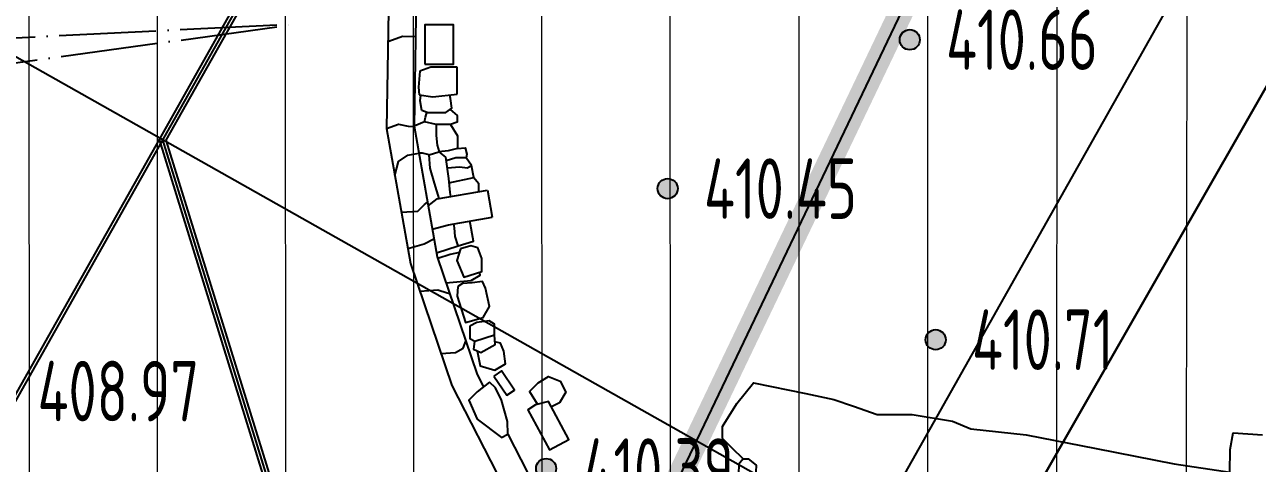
# Model space of a CAD drawing. Header units: millimetres. Extents: x 387826 to 388039216, y 3325062 to 3325368396.
# Drawn here: x 387602257 to 387617546, y 3324820016 to 3324825455 of the extents above; entities that cross this region are included whole.
import ezdxf
from ezdxf.enums import TextEntityAlignment as Align

# ---------------------------------------------------------------- set-up
doc = ezdxf.new("R2010")
doc.units = ezdxf.units.MM
doc.header["$LTSCALE"] = 1000
doc.header["$MEASUREMENT"] = 0
for name, pattern in [('000-Earth-MSCQ（不打印）$0$C2', [13.5, 10, -1.5, 0.5, -1.5]), ('ACAD_ISO04W100', [30, 24, -3, 0, -3]), ('DASH', [0.35, 0.25, -0.1])]:
    doc.linetypes.add(name, pattern=pattern)
for name, color, linetype in [('0 Plan-Green Hatch', 76, 'Continuous'), ('0-SITE', 7, 'Continuous'), ('0-非设计区域', 250, 'Continuous'), ('000-Earth-MSCQ（不打印）$0$0-SITE', 7, 'Continuous'), ('000-Earth-MSCQ（不打印）$0$GCD', 251, 'Continuous'), ('000-Earth-MSCQ（不打印）$0$RD-红线', 7, 'Continuous'), ('000-古城墙保护(不打印)$0$0-文物遗址', 8, 'Continuous'), ('0NT-Border', 21, 'DASH'), ('0NT-Center', 1, 'ACAD_ISO04W100')]:
    doc.layers.add(name, color=color, linetype=linetype)
for name, color, linetype, lineweight in [('000-Earth-MSCQ（不打印）$0$RD-中线', 1, '000-Earth-MSCQ（不打印）$0$C2', 0), ('000-古城墙保护(不打印)$0$0-中实线', 5, 'Continuous', 30), ('000-古城墙保护(不打印)$0$0-遗址公园', 8, 'Continuous', 5)]:
    doc.layers.add(name, color=color, linetype=linetype, lineweight=lineweight)
doc.styles.add('000-Earth-MSCQ（不打印）$0$HZ', font='gbenor.shx', dxfattribs={"width": 0.8, "bigfont": 'hztxt.shx'})

# ---------------------------------------------------------------- blocks, each defined once
blk = doc.blocks.new('000-Earth-MSCQ（不打印）$0$gc200')
h = blk.add_hatch(color=256)
edge = h.paths.add_edge_path()
edge.add_arc((0, -5.551115123125783e-17), 0.2500000000000001, 0, 360)
blk.add_circle((0, -5.551115123125783e-17), 0.2500000000000001)
blk = doc.blocks.new('000-古城墙保护(不打印)')
at = {"layer": '000-古城墙保护(不打印)$0$0-遗址公园', "ltscale": 10}
h = blk.add_hatch(dxfattribs=at)
h.set_pattern_fill('ANSI31', color=256, scale=1000, angle=45)
h.set_pattern_definition([(90, (0, 0), (-1587.5, 3.410605131648481e-13), [])])
h.paths.add_polyline_path([(387757359.0947723, 3325075809.713597), (387738724.4244739, 3325053061.984234), (387736658.1743807, 3325052379.78923), (387732792.6573083, 3325048405.001884), (387731947.0142126, 3325045521.987648), (387727149.4825557, 3325038560.592924), (387719871.0797174, 3325030254.454775), (387713118.2314355, 3325024325.69877), (387708971.7085958, 3325021538.001345), (387707653.8317035, 3325021090.344965), (387703723.9723286, 3325018966.972815), (387699100.568572, 3325013213.602733), (387687666.4612417, 3324991573.488757), (387692670.727551, 3324988471.826824), (387679274.3591145, 3324966056.084505), (387674562.7421811, 3324955273.126987), (387666293.4541245, 3324933025.957672), (387659029.9602896, 3324926312.71594), (387654773.5217602, 3324915935.552797), (387653675.5063087, 3324913098.933503), (387637326.4545517, 3324880090.8987), (387635096.1587876, 3324877614.537973), (387623173.1089031, 3324853940.873659), (387618974.5280727, 3324854570.405108), (387618467.4666205, 3324854646.433447), (387616794.0523977, 3324854897.343677), (387614410.7432887, 3324846804.212917), (387608979.9761084, 3324853035.612696), (387591571.0079994, 3324839024.665925), (387597082.2925069, 3324832681.257929), (387596624.9883792, 3324831149.830627), (387596217.2465154, 3324828960.946196), (387596137.9493979, 3324826850.101176), (387592355.8457829, 3324826109.515459), (387589540.6215926, 3324824522.451866), (387587163.8655038, 3324822803.372842), (387586055.6074455, 3324821918.786967), (387585231.4443963, 3324821255.000857), (387584550.0445382, 3324820637.821306), (387583346.0658892, 3324819564.06669), (387582101.748941, 3324818264.712243), (387581660.7870961, 3324817834.250378), (387580072.9664811, 3324816151.399981), (387578832.7454951, 3324814781.869411), (387574234.0934268, 3324808493.876336), (387581064.1902614, 3324795503.282484), (387625164.6542816, 3324801283.597979), (387647357.6289114, 3324804778.450835), (387650612.9223155, 3324805405.261792), (387669114.9930122, 3324840920.415754), (387680400.2783, 3324864357.77844), (387687151.7701302, 3324878135.082248), (387696416.7806178, 3324893470.850236), (387704777.6824126, 3324910959.142838), (387717019.7699698, 3324940445.653564), (387740572.7504223, 3324978958.777964), (387755268.3394005, 3325000951.822409), (387771548.7019364, 3325023669.528487), (387793342.0856335, 3325051694.76609), (387797120.7662015, 3325056480.602365), (387804700.2713755, 3325067831.608256), (387805755.9865897, 3325069417.217034), (387833928.9732663, 3325110050.599823), (387835462.2759447, 3325113721.162718), (387834644.166247, 3325114126.806136), (387838641.1926514, 3325123620.01257), (387831833.5364649, 3325125881.193801), (387835204.3103971, 3325131614.601018), (387828520.3367395, 3325134527.940866), (387822745.7363685, 3325138082.078876), (387820720.6784263, 3325136746.002098), (387818437.9572816, 3325135239.926322), (387814960.6972696, 3325132945.727099), (387810414.9791779, 3325129946.589023), (387806089.169805, 3325135647.314827), (387803914.3516228, 3325131741.76694), (387790508.0000313, 3325108476.776886), (387782804.3222916, 3325111884.500767), (387777519.6903973, 3325113033.773239), (387770432.0206335, 3325107829.881072), (387767032.2047279, 3325098401.675082), (387768071.4313482, 3325098008.812484), (387766664.4412394, 3325095979.536411), (387763567.2492012, 3325091306.558766), (387765030.6402054, 3325091176.180011)])
at = {"layer": '000-古城墙保护(不打印)$0$0-中实线', "color": 6}
blk.add_lwpolyline([(387610979.4179704, 3324813001.520663), (387610979.4179703, 3324813001.520663), (387618415.8122669, 3324826015.207075), (387634911.6788427, 3324857947.64234), (387646023.9621421, 3324881023.439616), (387653566.7601138, 3324896414.00727), (387662737.161534, 3324911591.854309), (387669871.6986505, 3324926513.513295), (387682865.3516809, 3324957806.85479), (387696387.8629743, 3324979916.544939)], dxfattribs=at)
at = {"layer": '000-古城墙保护(不打印)$0$0-中实线', "color": 6, "lineweight": 5, "ltscale": 10}
blk.add_lwpolyline([(387610979.4179695, 3324813001.520662), (387610979.4179694, 3324813001.520662), (387618415.8122661, 3324826015.207074), (387634911.6788418, 3324857947.642339), (387639016.3512242, 3324866471.416008)], dxfattribs=at)
at = {"layer": '000-古城墙保护(不打印)$0$0-文物遗址'}
for p, q in [((387597584.5166441, 3324812703.529832), (387615514.5979648, 3324844496.016111)), ((387606338.3382086, 3324807766.61703), (387624268.4195293, 3324839559.10331)), ((387603927.2638376, 3324824031.515439), (387609948.7057698, 3324834708.35547, -3.024438225880566)), ((387604013.8821722, 3324824022.246781), (387610004.5476608, 3324834644.515969)), ((387624483.2593578, 3324812458.294395), (387599253.9616842, 3324826686.919202)), ((387607159.9688966, 3324824876.713101), (387607139.8896291, 3324824681.521161)), ((387607292.9377925, 3324824927.150765), (387607159.9688966, 3324824876.713101)), ((387607506.4001777, 3324824927.150765), (387607292.9377925, 3324824927.150765)), ((387607620.7418134, 3324824927.150765), (387607506.4001777, 3324824927.150765)), ((387607621.1872002, 3324824866.685138), (387607620.7418134, 3324824927.150765)), ((387607623.2034079, 3324824592.96528), (387607621.1872002, 3324824866.685138)), ((387607139.8896291, 3324824681.521161), (387607147.9436581, 3324824584.914297)), ((387607147.9436581, 3324824584.914297), (387607321.1322963, 3324824558.749835)), ((387607321.1322963, 3324824558.749835), (387607623.2034079, 3324824592.96528)), ((387599249.3490259, 3324815736.932731), (387603927.2638376, 3324824031.515439)), ((387608029.2508533, 3324810785.311383, -3.001103587635978), (387603927.2638377, 3324824031.515439, 0.003735431344439544)), ((387608079.9855472, 3324810756.698421, -3.010278459062274), (387603970.5730051, 3324824026.88111)), ((387608096.259758, 3324810839.365819, -2.99420990474693), (387604013.8821721, 3324824022.246781, -0.003735431236270959)), ((387607997.6527745, 3324823404.706532), (387608056.9990417, 3324823069.925975))]:
    blk.add_line(p, q, dxfattribs=at)
for points in [[(387609493.3509056, 3324832160.281949), (387609071.1321384, 3324831708.403884), (387608687.487425, 3324831236.296605), (387608304.868817, 3324830625.454165), (387607811.880841, 3324829676.189243), (387607314.694833, 3324828578.692749), (387607065.4663641, 3324827967.840442), (387606890.754769, 3324827104.292344), (387606775.9749476, 3324826116.153803), (387606746.3078915, 3324824169.126901), (387607042.2295706, 3324822493.274324), (387607554.346316, 3324820982.672861), (387608197.2969372, 3324819734.568225), (387608338.678169, 3324819510.638692), (387602270.8753039, 3324808414.020171)], [(387608102.769427, 3324829494.358135), (387607627.0617287, 3324828444.273212), (387607392.3660991, 3324827869.040507), (387607226.8356678, 3324827050.872201), (387607115.6752211, 3324826093.89283), (387607086.7620537, 3324824196.343051), (387607372.5454432, 3324822577.905251), (387607868.2071025, 3324821115.841701), (387607946.9306771, 3324820963.02241)], [(387607222.2805149, 3324824965.646371), (387607576.1789648, 3324824963.320367), (387607576.1789648, 3324825454.303304), (387607219.9510753, 3324825454.303304), (387607222.2805149, 3324824965.646371)], [(387606772.9974405, 3324825251.610433), (387606942.5785066, 3324825310.9297), (387607103.7077195, 3324825308.474558)], [(387607248.1923839, 3324824367.506922), (387607180.9410569, 3324824388.917012), (387607161.661071, 3324824508.970143), (387607172.5722162, 3324824581.19354)], [(387607248.1923839, 3324824367.506922), (387607480.236283, 3324824365.141452), (387607556.006087, 3324824419.568219), (387607538.3390672, 3324824540.094938), (387607532.1018211, 3324824582.646249)], [(387607533.2980253, 3324824403.256624), (387607623.2646143, 3324824329.911001), (387607623.2646143, 3324824247.011035), (387607540.3156707, 3324824215.358388), (387607362.3565423, 3324824215.358388), (387607214.5577194, 3324824251.532313), (387607228.5583279, 3324824308.735768), (387607242.9556987, 3324824367.560305)], [(387606746.3078915, 3324824169.126901), (387606893.5522572, 3324824222.659525), (387607014.5283172, 3324824195.148299), (387607086.7270867, 3324824194.048199)], [(387607214.5577194, 3324824251.532313), (387607086.7620537, 3324824196.343051)], [(387607362.3565423, 3324824215.358388), (387607362.3565423, 3324824082.570199), (387607371.764311, 3324823960.405658), (387607396.6604893, 3324823877.369633)], [(387607540.3156707, 3324824215.358388), (387607626.3357307, 3324824075.856114), (387607626.3357307, 3324823919.099971), (387607508.1715605, 3324823892.151131), (387607394.7202756, 3324823876.787911)], [(387606849.6268255, 3324823584.014981), (387606892.8033802, 3324823758.764791), (387607008.6741144, 3324823836.864754), (387607145.9580809, 3324823861.106326)], [(387607275.3283789, 3324823840.991376), (387607190.7952721, 3324823860.431885), (387607146.0771734, 3324823860.431885)], [(387607399.9107324, 3324823298.745304), (387607340.9919416, 3324823490.487487), (387607284.5594117, 3324823674.138511), (387607275.3283789, 3324823840.991376), (387607394.7202756, 3324823876.787911), (387607476.797929, 3324823811.161546), (387607515.5991256, 3324823545.672733), (387607529.032109, 3324823374.150288), (387607538.0579016, 3324823323.234536)], [(387607626.3357307, 3324823919.099971), (387607719.552932, 3324823929.597821), (387607741.3675787, 3324823851.293131), (387607731.6861812, 3324823802.793605)], [(387607829.5874645, 3324823561.683435), (387607798.5450675, 3324823707.33741), (387607731.6861812, 3324823802.793605), (387607602.7461011, 3324823802.793605), (387607483.6099936, 3324823764.551465)], [(387607496.198527, 3324823678.41714), (387607652.953272, 3324823693.082928), (387607745.9544513, 3324823679.39823), (387607798.5450675, 3324823707.33741)], [(387607519.5467436, 3324823495.266575), (387607829.5874645, 3324823561.683435), (387607886.8945667, 3324823490.090364), (387607886.8945667, 3324823385.072517)], [(387607261.3849856, 3324823207.425), (387607371.5518891, 3324823293.718156), (387607997.6527745, 3324823404.706532)], [(387606929.5831029, 3324823131.209583), (387607131.4935643, 3324823142.509397), (387607217.9024636, 3324823223.473082), (387607252.7805583, 3324823256.153269)], [(387607312.2715499, 3324822919.24611), (387607514.4274866, 3324822973.744774), (387608056.9990417, 3324823069.925975)], [(387607364.2310345, 3324822624.9911), (387607634.3465559, 3324822713.045936), (387607823.891678, 3324822768.614738), (387607779.2078964, 3324823020.682174)], [(387607634.3465559, 3324822713.045936), (387607596.1526229, 3324822830.208998), (387607588.492233, 3324822935.890931), (387607579.7298304, 3324822985.320865)], [(387607009.0847628, 3324822680.97876), (387607009.0847628, 3324822680.97876), (387607212.883547, 3324822738.50125), (387607333.5218241, 3324822798.902356)], [(387607649.7755868, 3324822631.227758), (387607535.8797957, 3324822606.102852), (387607380.808562, 3324822553.531358)], [(387607664.1540257, 3324822675.826172), (387607617.7668483, 3324822531.944448), (387607705.7419092, 3324822324.116115), (387607926.4878451, 3324822396.056977), (387607926.4878451, 3324822557.523093), (387607878.5021026, 3324822687.017137), (387607790.5234415, 3324822710.997424), (387607664.1540257, 3324822675.826172)], [(387607482.2579414, 3324822254.284005), (387607482.2579414, 3324822254.284005), (387607793.3893368, 3324822283.938898), (387607905.7641107, 3324822347.752312), (387607897.2129433, 3324822386.516318)], [(387607158.9262502, 3324822149.05169), (387607383.2206914, 3324822165.059868), (387607497.8528978, 3324822129.311431), (387607527.7906424, 3324822119.975245)], [(387607627.5382544, 3324822209.827428), (387607619.387015, 3324822087.635754), (387607725.3495285, 3324821760.160045), (387607945.4221951, 3324821822.070477), (387608020.4071185, 3324821958.926089), (387607973.1342494, 3324822187.017543), (387607935.6399876, 3324822268.479481), (387607808.0752494, 3324822255.722225), (387607688.4899365, 3324822243.76296), (387607627.5382544, 3324822209.827428)], [(387607776.471194, 3324821715.349319), (387607779.7727343, 3324821561.907053), (387607839.204055, 3324821528.907642), (387608085.1849906, 3324821609.754164), (387608085.1849906, 3324821741.748107), (387608017.4980184, 3324821782.99583), (387607863.9674055, 3324821761.546274), (387607776.471194, 3324821715.349319)], [(387607420.679754, 3324821376.951911), (387607602.2816531, 3324821390.211946), (387607694.9623992, 3324821445.103668), (387607727.8575551, 3324821529.833693)], [(387607837.8908164, 3324821528.476021), (387607823.4776356, 3324821429.929143), (387607914.6606271, 3324821390.163848), (387608092.0472967, 3324821487.918914), (387608085.1849906, 3324821609.754164)], [(387607869.0691311, 3324821410.046496), (387607907.8235227, 3324821225.964739), (387608088.3821194, 3324821172.496246), (387608220.4581229, 3324821249.356742), (387608198.7226841, 3324821406.41751), (387608156.9295794, 3324821504.998887), (387608090.0394818, 3324821523.566203)], [(387608077.923042, 3324821098.341611), (387608236.4077656, 3324820859.408216), (387608331.3570439, 3324820922.388153), (387608171.9699404, 3324821162.775247), (387608077.923042, 3324821098.341611)], [(387608624.0740935, 3324821015.762303), (387608753.5506293, 3324821092.853426), (387608899.5600674, 3324821035.035084), (387608968.4279601, 3324820900.125619), (387608891.293616, 3324820767.970113), (387608791.5777442, 3324820714.752749)], [(387608023.8670747, 3324821023.138671), (387607870.2680547, 3324820903.120071), (387607764.1435243, 3324820797.056262), (387607867.474167, 3324820565.391939), (387608171.8819196, 3324820336.518572), (387608249.1611983, 3324820376.328343), (387608246.9244487, 3324820536.231791), (387608171.1078398, 3324820799.916286), (387608095.7340767, 3324820950.572526), (387608023.8670747, 3324821023.138671)], [(387608624.0740935, 3324821015.762303), (387608519.3897111, 3324820905.632304), (387608614.5050141, 3324820754.224493)], [(387611170.1087238, 3324820071.622976), (387611033.0534078, 3324820204.286602), (387610911.7278239, 3324820321.724526), (387610910.9072272, 3324820472.854965), (387611091.0733835, 3324820756.682951), (387611298.6707651, 3324821011.979772), (387611944.9625303, 3324820879.860032), (387612294.9714352, 3324820808.308624), (387612534.9588973, 3324820723.53431), (387612828.7714264, 3324820619.746574), (387613264.793667, 3324820619.746574), (387613764.7807633, 3324820536.577115), (387613991.7049357, 3324820441.569841), (387614679.1597411, 3324820367.579235), (387615547.3999655, 3324820197.795743), (387616515.9068572, 3324820008.405207), (387617204.9278833, 3324819904.529313), (387617210.6344716, 3324820186.589979), (387617247.7434933, 3324820393.664765), (387617611.2765357, 3324820367.190745)], [(387608592.5924508, 3324820740.458888), (387608496.5777618, 3324820680.14188), (387608768.1609337, 3324820181.153592), (387609006.9834568, 3324820311.13696), (387608754.4471213, 3324820784.326139), (387608592.5924508, 3324820740.458888)], [(387608249.1611983, 3324820376.328343), (387608492.7350437, 3324819903.499427), (387608732.9583413, 3324819523.016882)], [(387611170.1087238, 3324820071.622976), (387611113.0932514, 3324820007.04245), (387611110.7854134, 3324819880.310998), (387611121.1077482, 3324819865.516455)], [(387611170.1087238, 3324820071.622976), (387611229.8172733, 3324820071.622976), (387611329.8067719, 3324819992.138018), (387611326.2352039, 3324819910.05203), (387611313.7707202, 3324819873.418084)]]:
    blk.add_lwpolyline(points, dxfattribs=at)
blk = doc.blocks.new('000-Earth-MSCQ（不打印）')
at = {"layer": '000-Earth-MSCQ（不打印）$0$RD-中线', "ltscale": 0.5, "flags": 128}
blk.add_lwpolyline([(388022314.3459875, 3325363333.779095), (388017166.2970958, 3325347163.926417), (388004392.3040231, 3325306887.003822), (387971319.8737001, 3325199118.280211), (387960067.1341603, 3325162232.392481, -0.0428905117551713), (387909014.310333, 3325035088.251616), (387880969.7378284, 3324979543.06834, -0.0950112548386871), (387811951.8830091, 3324890063.610587), (387779398.7794849, 3324861261.881447, -0.1527070841718279), (387615965.5118984, 3324788030.088953), (387599393.6918636, 3324786062.352727), (387481723.6987208, 3324770663.938607)], format="xyb", dxfattribs=at)
blk.add_lwpolyline([(388022314.3459875, 3325363333.779095), (388017166.2970958, 3325347163.926417), (388004392.3040231, 3325306887.003822), (387971319.8737001, 3325199118.280211), (387960067.1341603, 3325162232.392481, -0.0428905117551713), (387909014.310333, 3325035088.251616), (387880969.7378284, 3324979543.06834, -0.0950112548386871), (387811951.8830091, 3324890063.610587), (387779398.7794849, 3324861261.881447, -0.1527070841718279), (387615965.5118984, 3324788030.088953), (387599393.6918636, 3324786062.352727), (387481723.6987208, 3324770663.938607)], format="xyb", dxfattribs=at)
at = {"layer": '000-Earth-MSCQ（不打印）$0$RD-红线', "color": 1, "ltscale": 10, "flags": 128}
blk.add_lwpolyline([(387571822.2941163, 3324797583.718238), (387597535.9452176, 3324800948.631079), (387614196.6637662, 3324802926.922411, 0.1527070841718279), (387769458.2730312, 3324872497.12078), (387802011.3783422, 3324901298.849698, 0.0950112548386871), (387867578.3446714, 3324986304.335682), (387895622.9192556, 3325041849.520492, 0.01135382569053262), (387910963.9022235, 3325074029.799072, 0.07741333500353033), (387912184.8667709, 3325078482.566115), (387913838.7507268, 3325093042.437554, -0.06613138812589682), (387914797.6756657, 3325096874.897092), (387924953.385705, 3325122506.049941)], format="xyb", dxfattribs=at)
at = {"layer": '000-Earth-MSCQ（不打印）$0$0-SITE', "ltscale": 10}
blk.add_blockref('000-古城墙保护(不打印)', (0, 0), dxfattribs=at)
at = {"layer": '000-Earth-MSCQ（不打印）$0$GCD', "linetype": 'Continuous'}
ref = blk.add_blockref('000-Earth-MSCQ（不打印）$0$gc200', (387613234.7, 3324825268.4), dxfattribs=dict(at, xscale=500, yscale=500, zscale=500))
ref.add_attrib('height', '410.66', dxfattribs={"linetype": 'Continuous', "height": 750, "style": '000-Earth-MSCQ（不打印）$0$HZ', "width": 0.8}).set_placement((387613684.7, 3324825268.4), align=Align.MIDDLE_LEFT)
ref = blk.add_blockref('000-Earth-MSCQ（不打印）$0$gc200', (387610232.3, 3324823422), dxfattribs=dict(at, xscale=500, yscale=500, zscale=500))
ref.add_attrib('height', '410.45', dxfattribs={"linetype": 'Continuous', "height": 750, "style": '000-Earth-MSCQ（不打印）$0$HZ', "width": 0.8}).set_placement((387610682.3, 3324823422), align=Align.MIDDLE_LEFT)
ref = blk.add_blockref('000-Earth-MSCQ（不打印）$0$gc200', (387613556.4, 3324821548.6), dxfattribs=dict(at, xscale=500, yscale=500, zscale=500))
ref.add_attrib('height', '410.71', dxfattribs={"linetype": 'Continuous', "height": 750, "style": '000-Earth-MSCQ（不打印）$0$HZ', "width": 0.8}).set_placement((387614006.4, 3324821548.6), align=Align.MIDDLE_LEFT)
ref = blk.add_blockref('000-Earth-MSCQ（不打印）$0$gc200', (387601966.2, 3324820911.4), dxfattribs=dict(at, xscale=500, yscale=500, zscale=500))
ref.add_attrib('height', '408.97', dxfattribs={"linetype": 'Continuous', "height": 750, "style": '000-Earth-MSCQ（不打印）$0$HZ', "width": 0.8}).set_placement((387602416.2, 3324820911.4), align=Align.MIDDLE_LEFT)
ref = blk.add_blockref('000-Earth-MSCQ（不打印）$0$gc200', (387608724.4, 3324819950.7), dxfattribs=dict(at, xscale=500, yscale=500, zscale=500))
ref.add_attrib('height', '410.39', dxfattribs={"linetype": 'Continuous', "height": 750, "style": '000-Earth-MSCQ（不打印）$0$HZ', "width": 0.8}).set_placement((387609174.4, 3324819950.7), align=Align.MIDDLE_LEFT)

msp = doc.modelspace()

# ---------------------------------------------------------------- hatches: boundary and pattern name
at = {"layer": '0 Plan-Green Hatch', "ltscale": 10}
h = msp.add_hatch(dxfattribs=at)
h.set_pattern_fill('GRASS', color=256, scale=400, double=1)
h.set_pattern_definition([(90, (387910883.5935059, 3325096422.695915), (-798.2363799999999, 798.23638), [211.664528, -1384.80812]), (45, (387910883.5935059, 3325096422.695915), (-798.2369240652082, 798.2369240652083), [211.664528, -917.2129199999998]), (135, (387910883.5935059, 3325096422.695915), (-798.2369240652083, -798.2369240652082), [211.664528, -917.2129199999998])])
edge = h.paths.add_edge_path()
edge.add_line((387597244.1012358, 3324869652.073418), (387615650.9033179, 3324860352.642957))
edge.add_line((387615650.9033179, 3324860352.642957), (387617347.0347105, 3324854765.800614))
edge.add_line((387617347.0347105, 3324854765.800614), (387614874.1121762, 3324850380.716658))
edge.add_line((387614874.1121762, 3324850380.716658), (387614171.6783034, 3324850776.953465))
edge.add_line((387614171.6783034, 3324850776.953465), (387612942.2259973, 3324848485.501198))
edge.add_line((387612942.2259973, 3324848485.501198), (387608980.5156365, 3324853034.942252))
edge.add_line((387608980.5156365, 3324853034.942252), (387591571.0079477, 3324839024.665954))
edge.add_line((387591571.0079477, 3324839024.665954), (387597082.0481482, 3324832681.045711))
edge.add_line((387597082.0481482, 3324832681.045711), (387596137.4804676, 3324826849.925329))
edge.add_line((387596137.4804676, 3324826849.925329), (387592355.3483337, 3324826109.485271))
edge.add_line((387592355.3483337, 3324826109.485271), (387587163.2407308, 3324822803.542613))
edge.add_line((387587163.2407308, 3324822803.542613), (387583345.3163654, 3324819564.383496))
edge.add_line((387583345.3163654, 3324819564.383496), (387578831.8118006, 3324814782.360039))
edge.add_line((387578831.8118006, 3324814782.360039), (387574232.9175696, 3324808494.544074))
edge.add_line((387574232.9175696, 3324808494.544074), (387576543.3730932, 3324804114.27661))
edge.add_line((387576543.3730932, 3324804114.27661), (387573657.4145355, 3324802297.433448))
edge.add_line((387573657.4145355, 3324802297.433448), (387569195.7554237, 3324809384.54122))
edge.add_line((387569195.7554237, 3324809384.54122), (387567058.6141148, 3324809089.318789))
edge.add_line((387567058.6141148, 3324809089.318789), (387565881.7944385, 3324817608.420587))
edge.add_line((387565881.7944385, 3324817608.420587), (387565561.3948045, 3324819927.821896))
edge.add_line((387565561.3948045, 3324819927.821896), (387568533.1745017, 3324820338.340388))
edge.add_arc((387605680.4207166, 3324825469.821534), 37500.00000137495, 127.8650025820148, 187.86500257961, ccw=False)
edge.add_line((387582662.8045762, 3324855074.539863), (387580821.3952854, 3324857442.917329))
edge.add_arc((387605680.011492, 3324825470.502886), 40499.21091855127, 114.11333840540269, 127.86513719353741, ccw=False)
edge.add_arc((387581780.6707457, 3324878864.848396), 17999.80292449688, 294.1132710674926, 329.2144355217576)

# ---------------------------------------------------------------- linework, layer by layer
at = {"layer": '0-非设计区域', "ltscale": 10}
msp.add_lwpolyline([(387687294.3868076, 3325161742.834422), (387779135.853472, 3325117829.45376), (387724264.9107451, 3325003071.086691), (387706528.0094012, 3325011551.866982), (387651680.820824, 3324896843.179894), (387648023.5779275, 3324898591.86603), (387593152.6351991, 3324783833.498961), (387501311.1685355, 3324827746.879624), (387556182.111263, 3324942505.246692), (387559839.354158, 3324940756.560556), (387614710.2968843, 3325055514.927626), (387632447.1982288, 3325047034.147334)], close=True, dxfattribs=at)
at = {"layer": '0NT-Border', "linetype": 'DASH', "ltscale": 4, "const_width": 300}
msp.add_lwpolyline([(387648023.5779274, 3324898591.86603), (387593152.6351994, 3324783833.498961), (387501311.1685351, 3324827746.879623), (387556182.1112631, 3324942505.246692), (387559839.3541579, 3324940756.560556)], dxfattribs=at)
at = {"layer": '0NT-Center', "ltscale": 0.05}
for p, q in [((387565231.0427157, 3324823445.51438), (387605680.4207151, 3324825469.821534)), ((387568533.1745017, 3324820338.340388), (387605680.4207152, 3324825469.821534))]:
    msp.add_line(p, q, dxfattribs=at)

# ---------------------------------------------------------------- block references
at = {"layer": '0-SITE', "ltscale": 10}
msp.add_blockref('000-Earth-MSCQ（不打印）', (0, 0), dxfattribs=at)

doc.saveas('drawing.dxf')
